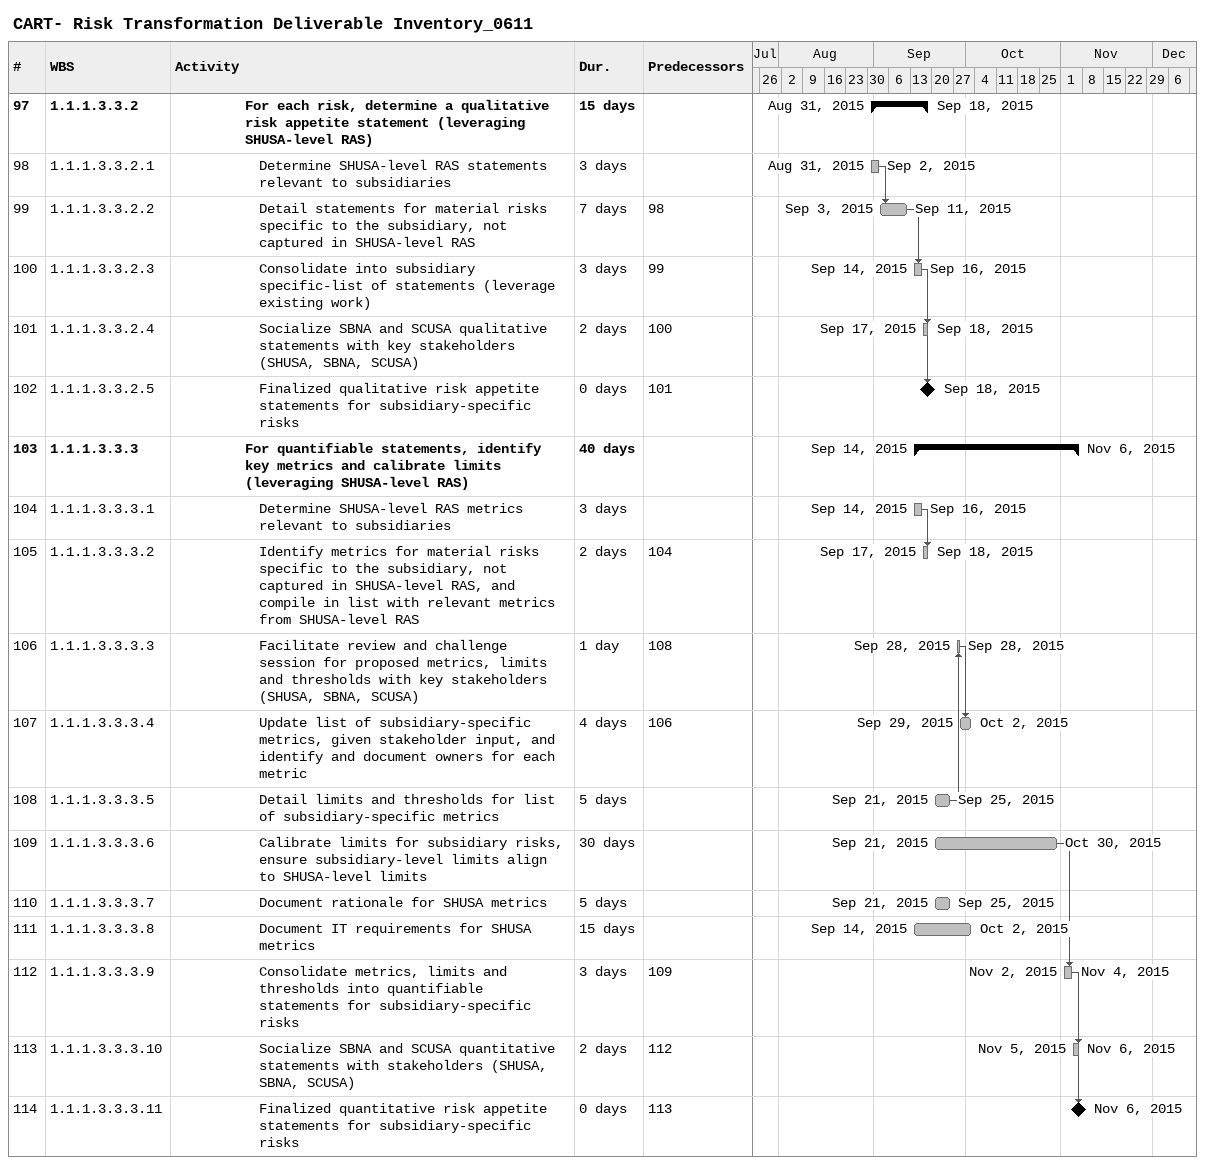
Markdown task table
CART- Risk Transformation Deliverable Inventory_0611

| ID | WBS | Task | Duration | Start | Finish | Predecessors |
|---|---|---|---|---|---|---|
| 97 | 1.1.1.3.3.2 | **For each risk, determine a qualitative risk appetite statement (leveraging SHUSA-level RAS)** | 15d | 2015-08-31 | 2015-09-18 |  |
| 98 | 1.1.1.3.3.2.1 | Determine SHUSA-level RAS statements relevant to subsidiaries | 3d | 2015-08-31 | 2015-09-02 |  |
| 99 | 1.1.1.3.3.2.2 | Detail statements for material risks specific to the subsidiary, not captured in SHUSA-level RAS | 7d | 2015-09-03 | 2015-09-11 | 98 |
| 100 | 1.1.1.3.3.2.3 | Consolidate into subsidiary specific-list of statements (leverage existing work) | 3d | 2015-09-14 | 2015-09-16 | 99 |
| 101 | 1.1.1.3.3.2.4 | Socialize SBNA and SCUSA qualitative statements with key stakeholders (SHUSA, SBNA, SCUSA) | 2d | 2015-09-17 | 2015-09-18 | 100 |
| 102 | 1.1.1.3.3.2.5 | Finalized qualitative risk appetite statements for subsidiary-specific risks | 0d | 2015-09-18 | 2015-09-18 | 101 |
| 103 | 1.1.1.3.3.3 | **For quantifiable statements, identify key metrics and calibrate limits (leveraging SHUSA-level RAS)** | 40d | 2015-09-14 | 2015-11-06 |  |
| 104 | 1.1.1.3.3.3.1 | Determine SHUSA-level RAS metrics relevant to subsidiaries | 3d | 2015-09-14 | 2015-09-16 |  |
| 105 | 1.1.1.3.3.3.2 | Identify metrics for material risks specific to the subsidiary, not captured in SHUSA-level RAS, and compile in list with relevant metrics from SHUSA-level RAS | 2d | 2015-09-17 | 2015-09-18 | 104 |
| 106 | 1.1.1.3.3.3.3 | Facilitate review and challenge session for proposed metrics, limits and thresholds with key stakeholders (SHUSA, SBNA, SCUSA) | 1d | 2015-09-28 | 2015-09-28 | 108 |
| 107 | 1.1.1.3.3.3.4 | Update list of subsidiary-specific metrics, given stakeholder input, and identify and document owners for each metric | 4d | 2015-09-29 | 2015-10-02 | 106 |
| 108 | 1.1.1.3.3.3.5 | Detail limits and thresholds for list of subsidiary-specific metrics | 5d | 2015-09-21 | 2015-09-25 |  |
| 109 | 1.1.1.3.3.3.6 | Calibrate limits for subsidiary risks, ensure subsidiary-level limits align to SHUSA-level limits | 30d | 2015-09-21 | 2015-10-30 |  |
| 110 | 1.1.1.3.3.3.7 | Document rationale for SHUSA metrics | 5d | 2015-09-21 | 2015-09-25 |  |
| 111 | 1.1.1.3.3.3.8 | Document IT requirements for SHUSA metrics | 15d | 2015-09-14 | 2015-10-02 |  |
| 112 | 1.1.1.3.3.3.9 | Consolidate metrics, limits and thresholds into quantifiable statements for subsidiary-specific risks | 3d | 2015-11-02 | 2015-11-04 | 109 |
| 113 | 1.1.1.3.3.3.10 | Socialize SBNA and SCUSA quantitative statements with stakeholders (SHUSA, SBNA, SCUSA) | 2d | 2015-11-05 | 2015-11-06 | 112 |
| 114 | 1.1.1.3.3.3.11 | Finalized quantitative risk appetite statements for subsidiary-specific risks | 0d | 2015-11-06 | 2015-11-06 | 113 |
